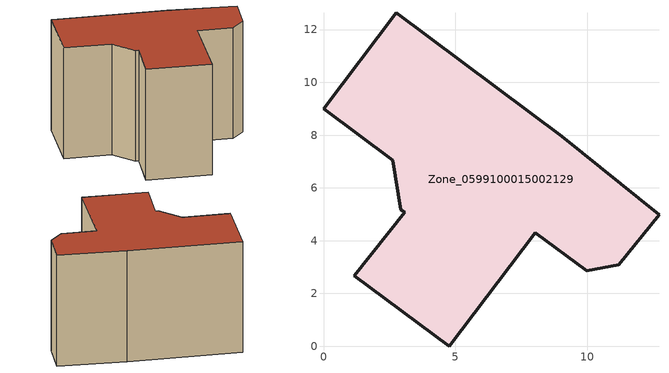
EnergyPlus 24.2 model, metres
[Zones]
Zone_0599100015002129
 floor ground (C_G): 2.76,12.64 9.02,7.96 12.71,4.98 11.19,3.1 9.97,2.85 8.02,4.3 4.76,0 1.16,2.67 3.08,5.07 2.93,5.18 2.62,7.05 0,9.01 z0.94
 wall outside (C_F): 9.02,7.96 2.76,12.64 0,9.01 2.62,7.05 2.93,5.18 3.08,5.07 1.16,2.67 4.76,0 8.02,4.3 9.97,2.85 11.19,3.1 12.71,4.98 9.02,7.96 z0.94:9.02
 roof outside (C_R): 9.97,2.85 11.19,3.1 12.71,4.98 9.02,7.96 2.76,12.64 0,9.01 2.62,7.05 2.93,5.18 3.08,5.07 1.16,2.67 4.76,0 8.02,4.3 z9.02
[BUILDING]
Pand.0599100015002129: North Axis=0; Terrain=City; Loads Convergence Tolerance Value=0.04; Temperature Convergence Tolerance Value=0.4; Solar Distribution=FullExterior; Maximum Number of Warmup Days=25; Minimum Number of Warmup Days=1
[Site:Location]
Rotterdam.The.Hague.AP_ZH_NLD Design_Conditions: Latitude=51.96; Longitude=4.45; Time Zone=1; Elevation=-4.5
[SITE:GROUNDTEMPERATURE:BUILDINGSURFACE]
18, 18, 18, 18, 18, 18, 18, 18, 18, 18, 18, 18
[MATERIAL] Thermal Absorptance=0.9; Solar Absorptance=0.7; Visible Absorptance=0.7
Name | Roughness | Thickness | Conductivity | Density | Specific Heat
G.TI.1975-1991 | MediumSmooth | 0.15 | 0.288461 | 540 | 1210
F.TI.1975-1991 | Rough | 0.3 | 0.230769 | 1920 | 840
R.TI.1975-1991 | MediumRough | 0.2 | 0.153846 | 1500 | 1000
[CONSTRUCTION]
C_G: G.TI.1975-1991
C_F: F.TI.1975-1991
C_R: R.TI.1975-1991
[ZONE]
Zone_0599100015002129: Type=1; Multiplier=1; Ceiling Height=Autocalculate; Volume=Autocalculate; Floor Area=autocalculate; Part of Total Floor Area=Yes
[ZONEINFILTRATION:DESIGNFLOWRATE]
Infil_Zone_0599100015002129: Zone or ZoneList or Space or SpaceList=Zone_0599100015002129; Schedule=AlwaysOn; Design Flow Rate Calculation Method=Flow/Area; Flow Rate per Floor Area=0.003; Constant Term Coefficient=1; Temperature Term Coefficient=0; Velocity Term Coefficient=0; Velocity Squared Term Coefficient=0
[HVACTEMPLATE:ZONE:IDEALLOADSAIRSYSTEM]
Zone_0599100015002129: Maximum Heating Supply Air Temperature=50; Minimum Cooling Supply Air Temperature=13; Maximum Heating Supply Air Humidity Ratio=0.0156; Minimum Cooling Supply Air Humidity Ratio=0.0077; Heating Limit=NoLimit; Cooling Limit=NoLimit; Dehumidification Control Type=ConstantSensibleHeatRatio; Cooling Sensible Heat Ratio=0.7; Dehumidification Setpoint=60; Humidification Control Type=None; Humidification Setpoint=30; Outdoor Air Method=None; Outdoor Air Flow Rate per Person=0.00944; Outdoor Air Flow Rate per Zone Floor Area=0; Outdoor Air Flow Rate per Zone=0; Demand Controlled Ventilation Type=None; Outdoor Air Economizer Type=NoEconomizer; Heat Recovery Type=None; Sensible Heat Recovery Effectiveness=0.7; Latent Heat Recovery Effectiveness=0.65
[ZONECONTROL:THERMOSTAT]
ThermostatControl_Zone_0599100015002129: Zone or ZoneList=Zone_0599100015002129; Control Type Schedule=DualSetpointControlType; Control 1=Thermostat_Zone_0599100015002129; Temperature Difference Between Cutout And Setpoint=0
[THERMOSTATSETPOINT:DUALSETPOINT]
Thermostat_Zone_0599100015002129: Heating Setpoint Temperature Schedule=HeatingSetpoint_Zone_0599100015002129; Cooling Setpoint Temperature Schedule=CoolingSetpoint_Zone_0599100015002129
[SCHEDULE:COMPACT]
HeatingSetpoint_Zone_0599100015002129: Through: 12/31, For: AllDays, Until: 24:00, 21
CoolingSetpoint_Zone_0599100015002129: Through: 12/31, For: AllDays, Until: 24:00, 24
DualSetpointControlType: Through: 12/31, For: AllDays, Until: 24:00, 4
AlwaysOn: Through: 12/31, For: AllDays, Until: 24:00, 1
